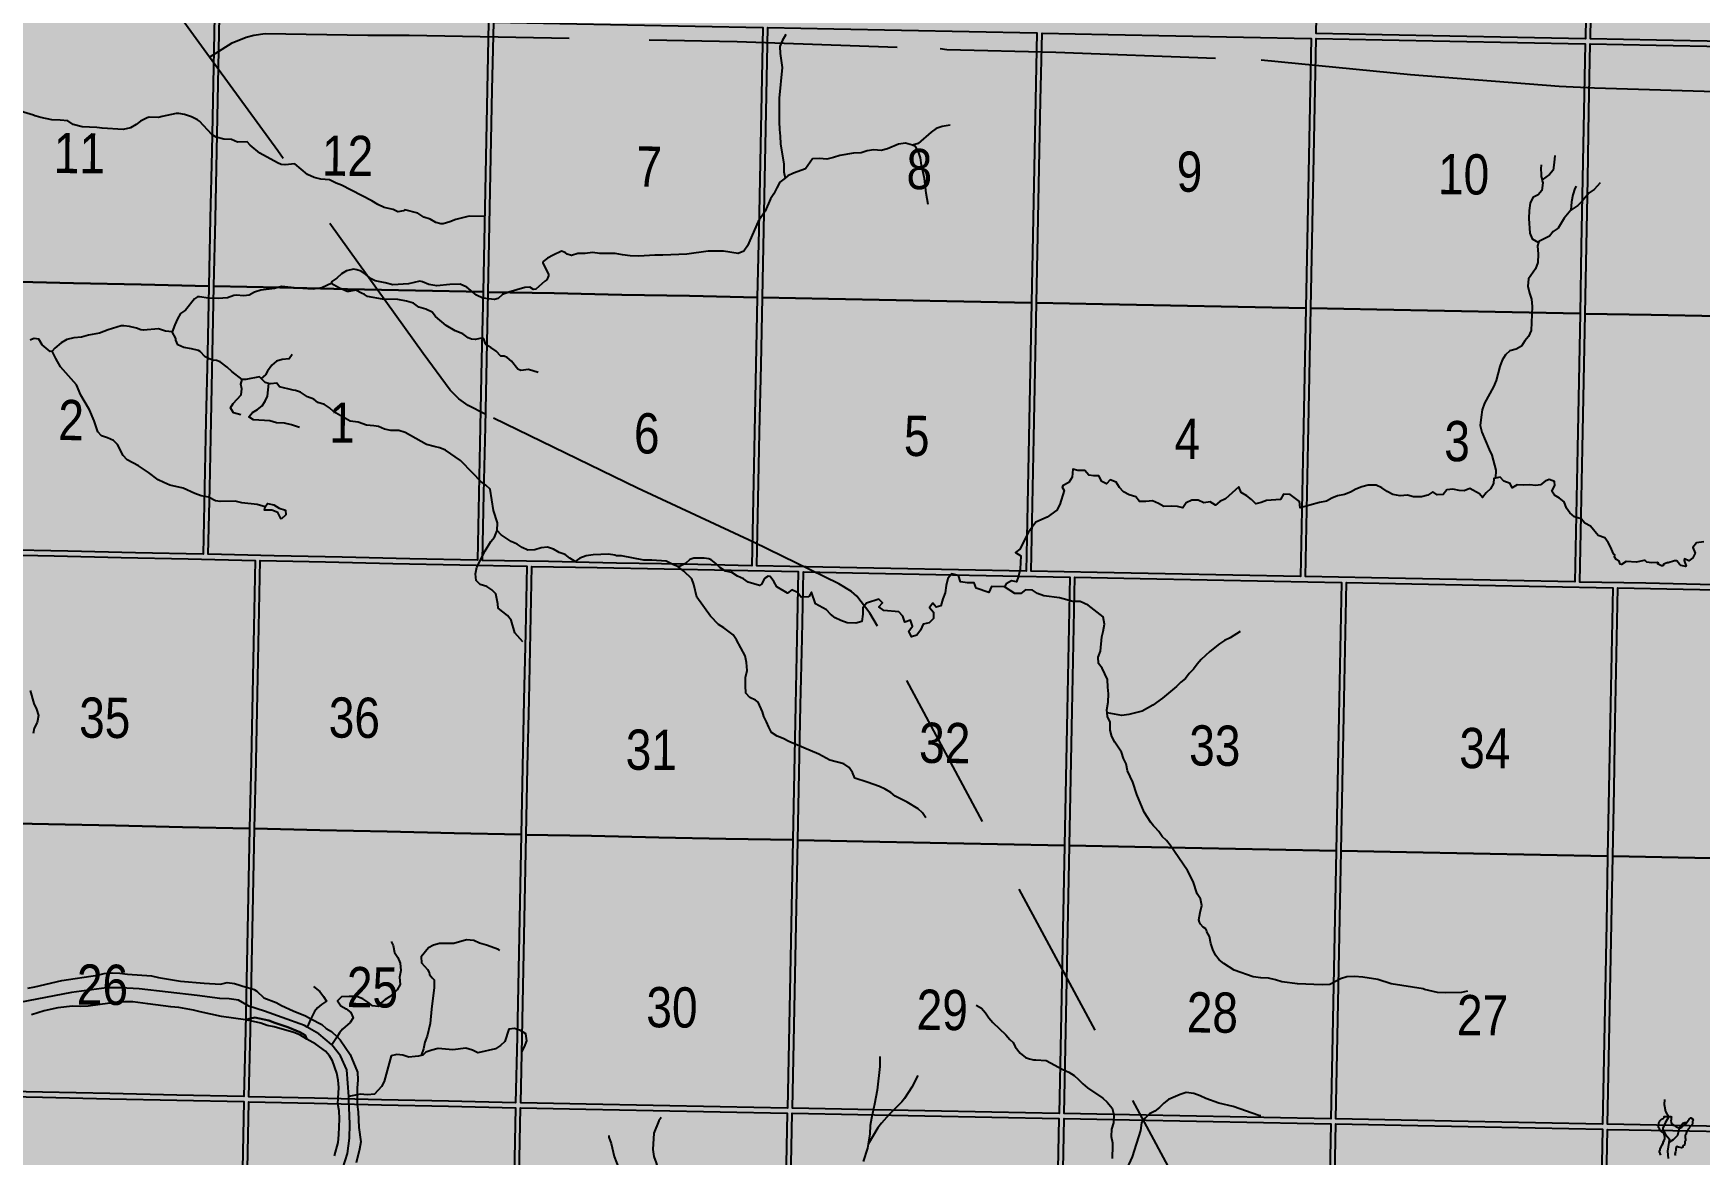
# Model space of a CAD drawing. Extents: x 406396 to 410344, y 6062839 to 6066265.
# Drawn here: x 409607.9 to 409938.7, y 6063477.4 to 6063699.8 of the extents above; entities that cross this region are included whole.
import ezdxf

# ---------------------------------------------------------------- set-up
doc = ezdxf.new("R2010")
doc.units = 0
doc.header["$LTSCALE"] = 5
doc.linetypes.add('DASHED2', pattern=[9.525, 6.35, -3.175])
for name, color, linetype in [('P-PROPOSED', 10, 'Continuous'), ('Quarters', 8, 'Continuous'), ('RoadSeg', 57, 'DASHED2'), ('T-WATER', 160, 'Continuous')]:
    doc.layers.add(name, color=color, linetype=linetype)
doc.layers.add('ROUTE-MAP-BACKGROUND-H', color=7, linetype='Continuous', true_color=0xf0ebff)
doc.styles.add('120', font='ARIALN.TTF', dxfattribs={"height": 13})
doc.styles.add('80', font='ARIALN.TTF', dxfattribs={"height": 10})

# ---------------------------------------------------------------- blocks, each defined once
blk = doc.blocks.new('*U427')
at = {"color": 1, "flags": 128}
blk.add_lwpolyline([(378.24, -801.65, 0, 7.5, 0), (0, 0, 0, 0, 0)], format="xyseb", dxfattribs=at)
at = {"color": 1, "style": '80'}
blk.add_attdef('ENTER_TEXT_001', (-26.85, -4.92), '', height=10, dxfattribs=at)

msp = doc.modelspace()

# ---------------------------------------------------------------- hatches: boundary and pattern name
at = {"layer": 'ROUTE-MAP-BACKGROUND-H'}
h = msp.add_hatch(color=256, dxfattribs=at)
h.dxf.hatch_style = 1
h.paths.add_polyline_path([(410258.66, 6063255.58), (410260.58, 6063368.34), (410268.76, 6064233.9), (408843.43, 6064264.01), (408831.79, 6063292.96), (408823.13, 6062965.95), (408855.63, 6062965.09), (408869, 6062964.74), (410253.21, 6062935.45)])

# ---------------------------------------------------------------- linework, layer by layer
at = {"layer": 'P-PROPOSED', "color": 90, "flags": 128}
msp.add_lwpolyline([(409841.25, 6063460.14, 2, 2, 0), (409796.29, 6063543.48, 2, 2, 0), (409775.49, 6063582.18, 2, 2, 0), (409773.95, 6063584.81, 2, 2, 0), (409771.36, 6063588.17, 2, 2, 0), (409770.33, 6063589.1, 2, 2, 0), (409767.76, 6063590.64, 2, 2, 0), (409750.86, 6063598.86, 2, 2, 0), (409727.83, 6063609.6, 2, 2, 0), (409697.61, 6063624.25, 2, 2, 0), (409694.22, 6063626.01, 2, 2, 0), (409692.35, 6063627.31, 2, 2, 0), (409690.65, 6063629.01, 2, 2, 0), (409685.26, 6063636.3, 2, 2, 0), (409656.44, 6063676.5, 2, 2, 0), (409642.86, 6063695.1, 2, 2, 0), (409626.56, 6063717.53, 2, 2, 0), (409618.87, 6063730.08, 2, 2, 0), (409618.24, 6063730.74, 2, 2, 0), (409617.14, 6063732.91, 2, 2, 0), (409609.59, 6063745.49, 2, 2, 0), (409573.64, 6063805.02, 2, 2, 0)], format="xyseb", dxfattribs=at)
at = {"layer": 'Quarters'}
for points in [[(409916.99, 6063751.95), (409916.74, 6063738.57), (409916.48, 6063725.19), (409916.22, 6063711.81), (409915.97, 6063698.76), (409902.53, 6063699.03), (409889.09, 6063699.29), (409875.66, 6063699.56), (409862.56, 6063699.81), (409862.81, 6063712.86), (409863.07, 6063726.24), (409863.34, 6063739.62), (409863.6, 6063753.01), (409876.7, 6063752.75), (409890.13, 6063752.48), (409903.56, 6063752.22)], [(409971.39, 6063750.88), (409971.14, 6063737.5), (409970.88, 6063724.11), (409970.63, 6063710.73), (409970.38, 6063697.69), (409956.95, 6063697.95), (409943.51, 6063698.22), (409930.07, 6063698.48), (409916.97, 6063698.74), (409917.22, 6063711.79), (409917.48, 6063725.17), (409917.74, 6063738.55), (409918, 6063751.93), (409931.1, 6063751.67), (409944.53, 6063751.41), (409957.96, 6063751.14)], [(409642.74, 6063649.7), (409629.3, 6063649.99), (409615.86, 6063650.29), (409602.42, 6063650.58), (409589.32, 6063650.87), (409589.61, 6063664.25), (409589.9, 6063677.63), (409590.18, 6063691.01), (409590.47, 6063704.39), (409603.57, 6063704.1), (409617, 6063703.81), (409630.44, 6063703.51), (409643.87, 6063703.22), (409643.59, 6063689.84), (409643.31, 6063676.46), (409643.02, 6063663.08)], [(409697.17, 6063648.53), (409683.73, 6063648.82), (409670.29, 6063649.1), (409656.85, 6063649.39), (409643.74, 6063649.67), (409644.03, 6063663.06), (409644.31, 6063676.44), (409644.59, 6063689.82), (409644.88, 6063703.2), (409657.98, 6063702.92), (409671.41, 6063702.63), (409684.84, 6063702.34), (409698.28, 6063702.05), (409698, 6063688.67), (409697.72, 6063675.29), (409697.45, 6063661.91)], [(409751.6, 6063647.45), (409738.16, 6063647.72), (409724.72, 6063647.98), (409711.28, 6063648.25), (409698.17, 6063648.51), (409698.45, 6063661.89), (409698.73, 6063675.27), (409699, 6063688.65), (409699.28, 6063702.03), (409712.39, 6063701.77), (409725.82, 6063701.51), (409739.26, 6063701.24), (409752.7, 6063700.98), (409752.42, 6063687.6), (409752.15, 6063674.22), (409751.88, 6063660.83)], [(409806.04, 6063646.38), (409792.6, 6063646.64), (409779.16, 6063646.91), (409765.72, 6063647.18), (409752.61, 6063647.43), (409752.88, 6063660.82), (409753.15, 6063674.2), (409753.43, 6063687.58), (409753.7, 6063700.96), (409766.8, 6063700.7), (409780.24, 6063700.44), (409793.68, 6063700.17), (409807.11, 6063699.9), (409806.85, 6063686.52), (409806.58, 6063673.14), (409806.31, 6063659.76)], [(409860.48, 6063645.31), (409847.04, 6063645.57), (409833.6, 6063645.84), (409820.15, 6063646.1), (409807.05, 6063646.36), (409807.31, 6063659.74), (409807.58, 6063673.12), (409807.85, 6063686.5), (409808.12, 6063699.89), (409821.22, 6063699.63), (409834.66, 6063699.36), (409848.09, 6063699.1), (409861.53, 6063698.83), (409861.27, 6063685.45), (409861.01, 6063672.07), (409860.74, 6063658.69)], [(409914.92, 6063644.23), (409901.47, 6063644.5), (409888.03, 6063644.76), (409874.59, 6063645.03), (409861.48, 6063645.29), (409861.75, 6063658.67), (409862.01, 6063672.05), (409862.27, 6063685.43), (409862.54, 6063698.81), (409875.64, 6063698.55), (409889.07, 6063698.29), (409902.51, 6063698.02), (409915.95, 6063697.76), (409915.69, 6063684.38), (409915.43, 6063670.99), (409915.17, 6063657.61)], [(409969.35, 6063643.16), (409955.91, 6063643.42), (409942.47, 6063643.69), (409929.03, 6063643.95), (409915.92, 6063644.21), (409916.18, 6063657.59), (409916.44, 6063670.97), (409916.69, 6063684.36), (409916.95, 6063697.74), (409930.05, 6063697.48), (409943.49, 6063697.21), (409956.93, 6063696.95), (409970.36, 6063696.68), (409970.11, 6063683.3), (409969.86, 6063669.92), (409969.61, 6063656.54)], [(409642.74, 6063649.7), (409642.46, 6063636.32), (409642.17, 6063622.94), (409641.9, 6063609.72), (409641.62, 6063596.5), (409628.17, 6063596.79), (409614.73, 6063597.09), (409601.28, 6063597.38), (409588.18, 6063597.67), (409588.46, 6063610.89), (409588.74, 6063624.1), (409589.03, 6063637.49), (409589.32, 6063650.87), (409602.42, 6063650.58), (409615.86, 6063650.29), (409629.3, 6063649.99)], [(409697.17, 6063648.53), (409696.89, 6063635.15), (409696.61, 6063621.77), (409696.34, 6063608.53), (409696.06, 6063595.29), (409682.62, 6063595.58), (409669.17, 6063595.88), (409655.73, 6063596.18), (409642.62, 6063596.47), (409642.9, 6063609.69), (409643.18, 6063622.91), (409643.46, 6063636.29), (409643.74, 6063649.67), (409656.85, 6063649.39), (409670.29, 6063649.1), (409683.73, 6063648.82)], [(409751.6, 6063647.45), (409751.33, 6063634.07), (409751.06, 6063620.69), (409750.79, 6063607.45), (409750.52, 6063594.21), (409737.07, 6063594.48), (409723.63, 6063594.74), (409710.18, 6063595.01), (409697.07, 6063595.27), (409697.34, 6063608.51), (409697.62, 6063621.75), (409697.89, 6063635.13), (409698.17, 6063648.51), (409711.28, 6063648.25), (409724.72, 6063647.98), (409738.16, 6063647.72)], [(409806.04, 6063646.38), (409805.77, 6063633), (409805.51, 6063619.62), (409805.24, 6063606.38), (409804.98, 6063593.14), (409791.53, 6063593.4), (409778.08, 6063593.67), (409764.64, 6063593.93), (409751.52, 6063594.19), (409751.79, 6063607.43), (409752.06, 6063620.67), (409752.34, 6063634.05), (409752.61, 6063647.43), (409765.72, 6063647.18), (409779.16, 6063646.91), (409792.6, 6063646.64)], [(409860.48, 6063645.31), (409860.22, 6063631.92), (409859.95, 6063618.54), (409859.69, 6063605.3), (409859.43, 6063592.06), (409845.99, 6063592.33), (409832.54, 6063592.59), (409819.09, 6063592.86), (409805.98, 6063593.12), (409806.25, 6063606.36), (409806.51, 6063619.6), (409806.78, 6063632.98), (409807.05, 6063646.36), (409820.15, 6063646.1), (409833.6, 6063645.84), (409847.04, 6063645.57)], [(409914.92, 6063644.23), (409914.66, 6063630.85), (409914.4, 6063617.47), (409914.14, 6063604.23), (409913.89, 6063590.99), (409900.44, 6063591.25), (409887, 6063591.52), (409873.55, 6063591.78), (409860.44, 6063592.04), (409860.7, 6063605.28), (409860.96, 6063618.52), (409861.22, 6063631.9), (409861.48, 6063645.29), (409874.59, 6063645.03), (409888.03, 6063644.76), (409901.47, 6063644.5)], [(409969.35, 6063643.16), (409969.1, 6063629.78), (409968.85, 6063616.4), (409968.59, 6063603.15), (409968.34, 6063589.91), (409954.9, 6063590.18), (409941.45, 6063590.44), (409928.01, 6063590.71), (409914.89, 6063590.97), (409915.15, 6063604.21), (409915.4, 6063617.45), (409915.66, 6063630.83), (409915.92, 6063644.21), (409929.03, 6063643.95), (409942.47, 6063643.69), (409955.91, 6063643.42)], [(409650.82, 6063542.06), (409637.51, 6063542.36), (409624.2, 6063542.65), (409610.89, 6063542.94), (409597.91, 6063543.22), (409598.2, 6063556.6), (409598.49, 6063569.98), (409598.77, 6063583.2), (409599.06, 6063596.42), (409612.03, 6063596.14), (409625.33, 6063595.85), (409638.64, 6063595.56), (409651.95, 6063595.26), (409651.67, 6063582.04), (409651.39, 6063568.82), (409651.11, 6063555.44)], [(409704.74, 6063540.85), (409691.43, 6063541.15), (409678.11, 6063541.45), (409664.8, 6063541.75), (409651.83, 6063542.04), (409652.11, 6063555.42), (409652.39, 6063568.8), (409652.67, 6063582.02), (409652.95, 6063595.24), (409665.92, 6063594.96), (409679.23, 6063594.67), (409692.54, 6063594.38), (409705.84, 6063594.1), (409705.57, 6063580.86), (409705.29, 6063567.62), (409705.02, 6063554.23)], [(409758.66, 6063539.79), (409745.34, 6063540.05), (409732.03, 6063540.31), (409718.72, 6063540.58), (409705.74, 6063540.83), (409706.02, 6063554.21), (409706.3, 6063567.6), (409706.57, 6063580.84), (409706.85, 6063594.08), (409719.82, 6063593.82), (409733.13, 6063593.56), (409746.43, 6063593.29), (409759.74, 6063593.03), (409759.47, 6063579.79), (409759.2, 6063566.55), (409758.93, 6063553.17)], [(409812.57, 6063538.72), (409799.26, 6063538.98), (409785.95, 6063539.25), (409772.64, 6063539.51), (409759.66, 6063539.77), (409759.93, 6063553.15), (409760.21, 6063566.53), (409760.48, 6063579.77), (409760.75, 6063593.01), (409773.72, 6063592.75), (409787.03, 6063592.49), (409800.33, 6063592.23), (409813.64, 6063591.96), (409813.37, 6063578.72), (409813.11, 6063565.48), (409812.84, 6063552.1)], [(409866.49, 6063537.66), (409853.18, 6063537.92), (409839.86, 6063538.18), (409826.55, 6063538.45), (409813.58, 6063538.7), (409813.84, 6063552.08), (409814.11, 6063565.46), (409814.38, 6063578.7), (409814.64, 6063591.94), (409827.62, 6063591.69), (409840.92, 6063591.42), (409854.23, 6063591.16), (409867.54, 6063590.9), (409867.27, 6063577.66), (409867.01, 6063564.42), (409866.75, 6063551.04)], [(409920.4, 6063536.59), (409907.09, 6063536.85), (409893.78, 6063537.12), (409880.47, 6063537.38), (409867.49, 6063537.64), (409867.75, 6063551.02), (409868.02, 6063564.4), (409868.28, 6063577.64), (409868.54, 6063590.88), (409881.51, 6063590.62), (409894.82, 6063590.36), (409908.12, 6063590.1), (409921.43, 6063589.83), (409921.18, 6063576.59), (409920.92, 6063563.35), (409920.66, 6063549.97)], [(409974.32, 6063535.53), (409961.01, 6063535.79), (409947.69, 6063536.05), (409934.38, 6063536.31), (409921.41, 6063536.57), (409921.66, 6063549.95), (409921.92, 6063563.33), (409922.18, 6063576.57), (409922.44, 6063589.81), (409935.41, 6063589.56), (409948.71, 6063589.29), (409962.02, 6063589.03), (409975.33, 6063588.77), (409975.07, 6063575.53), (409974.82, 6063562.29), (409974.57, 6063548.91)], [(409650.82, 6063542.06), (409650.54, 6063528.68), (409650.26, 6063515.3), (409649.98, 6063501.92), (409649.7, 6063488.87), (409636.38, 6063489.17), (409623.07, 6063489.46), (409609.75, 6063489.75), (409596.77, 6063490.03), (409597.05, 6063503.08), (409597.34, 6063516.46), (409597.62, 6063529.84), (409597.91, 6063543.22), (409610.89, 6063542.94), (409624.2, 6063542.65), (409637.51, 6063542.36)], [(409704.74, 6063540.85), (409704.46, 6063527.47), (409704.18, 6063514.09), (409703.91, 6063500.71), (409703.63, 6063487.66), (409690.32, 6063487.96), (409677, 6063488.26), (409663.69, 6063488.56), (409650.7, 6063488.85), (409650.98, 6063501.9), (409651.26, 6063515.28), (409651.54, 6063528.66), (409651.83, 6063542.04), (409664.8, 6063541.75), (409678.11, 6063541.45), (409691.43, 6063541.15)], [(409758.66, 6063539.79), (409758.38, 6063526.41), (409758.11, 6063513.03), (409757.84, 6063499.64), (409757.57, 6063486.6), (409744.25, 6063486.86), (409730.94, 6063487.12), (409717.62, 6063487.39), (409704.64, 6063487.64), (409704.91, 6063500.69), (409705.19, 6063514.07), (409705.46, 6063527.45), (409705.74, 6063540.83), (409718.72, 6063540.58), (409732.03, 6063540.31), (409745.34, 6063540.05)], [(409812.57, 6063538.72), (409812.3, 6063525.34), (409812.04, 6063511.96), (409811.77, 6063498.58), (409811.51, 6063485.53), (409798.19, 6063485.79), (409784.87, 6063486.06), (409771.56, 6063486.32), (409758.58, 6063486.58), (409758.84, 6063499.62), (409759.11, 6063513.01), (409759.39, 6063526.39), (409759.66, 6063539.77), (409772.64, 6063539.51), (409785.95, 6063539.25), (409799.26, 6063538.98)], [(409866.49, 6063537.66), (409866.22, 6063524.27), (409865.96, 6063510.89), (409865.7, 6063497.51), (409865.44, 6063484.47), (409852.13, 6063484.73), (409838.81, 6063484.99), (409825.49, 6063485.25), (409812.51, 6063485.51), (409812.77, 6063498.56), (409813.04, 6063511.94), (409813.31, 6063525.32), (409813.58, 6063538.7), (409826.55, 6063538.45), (409839.86, 6063538.18), (409853.18, 6063537.92)], [(409920.4, 6063536.59), (409920.14, 6063523.21), (409919.89, 6063509.83), (409919.63, 6063496.45), (409919.38, 6063483.4), (409906.06, 6063483.66), (409892.74, 6063483.93), (409879.43, 6063484.19), (409866.45, 6063484.45), (409866.7, 6063497.49), (409866.96, 6063510.87), (409867.23, 6063524.25), (409867.49, 6063537.64), (409880.47, 6063537.38), (409893.78, 6063537.12), (409907.09, 6063536.85)], [(409974.32, 6063535.53), (409974.06, 6063522.14), (409973.81, 6063508.76), (409973.56, 6063495.38), (409973.31, 6063482.33), (409959.99, 6063482.6), (409946.68, 6063482.86), (409933.36, 6063483.12), (409920.38, 6063483.38), (409920.63, 6063496.43), (409920.89, 6063509.81), (409921.15, 6063523.19), (409921.41, 6063536.57), (409934.38, 6063536.31), (409947.69, 6063536.05), (409961.01, 6063535.79)], [(409648.55, 6063434.35), (409635.23, 6063434.64), (409621.91, 6063434.93), (409608.59, 6063435.22), (409595.6, 6063435.51), (409595.89, 6063448.89), (409596.18, 6063462.27), (409596.46, 6063475.65), (409596.75, 6063489.03), (409609.73, 6063488.75), (409623.05, 6063488.45), (409636.36, 6063488.16), (409649.68, 6063487.87), (409649.4, 6063474.49), (409649.12, 6063461.11), (409648.83, 6063447.73)], [(409702.5, 6063433.14), (409689.18, 6063433.43), (409675.86, 6063433.73), (409662.54, 6063434.03), (409649.56, 6063434.32), (409649.84, 6063447.71), (409650.12, 6063461.09), (409650.4, 6063474.47), (409650.68, 6063487.85), (409663.67, 6063487.56), (409676.98, 6063487.26), (409690.3, 6063486.96), (409703.61, 6063486.66), (409703.34, 6063473.28), (409703.06, 6063459.9), (409702.78, 6063446.52)], [(409756.46, 6063432.07), (409743.14, 6063432.33), (409729.82, 6063432.6), (409716.5, 6063432.86), (409703.51, 6063433.12), (409703.79, 6063446.5), (409704.06, 6063459.88), (409704.34, 6063473.26), (409704.62, 6063486.64), (409717.6, 6063486.38), (409730.92, 6063486.12), (409744.23, 6063485.86), (409757.55, 6063485.59), (409757.28, 6063472.21), (409757.01, 6063458.83), (409756.73, 6063445.45)], [(409810.42, 6063431), (409797.09, 6063431.27), (409783.77, 6063431.53), (409770.45, 6063431.79), (409757.46, 6063432.05), (409757.74, 6063445.43), (409758.01, 6063458.81), (409758.28, 6063472.19), (409758.55, 6063485.57), (409771.54, 6063485.32), (409784.85, 6063485.05), (409798.17, 6063484.79), (409811.49, 6063484.53), (409811.22, 6063471.15), (409810.95, 6063457.77), (409810.68, 6063444.38)], [(409864.37, 6063429.94), (409851.05, 6063430.2), (409837.73, 6063430.46), (409824.41, 6063430.73), (409811.42, 6063430.98), (409811.69, 6063444.36), (409811.95, 6063457.75), (409812.22, 6063471.13), (409812.49, 6063484.51), (409825.47, 6063484.25), (409838.79, 6063483.99), (409852.11, 6063483.72), (409865.42, 6063483.46), (409865.16, 6063470.08), (409864.9, 6063456.7), (409864.63, 6063443.32)], [(409918.32, 6063428.87), (409905, 6063429.13), (409891.68, 6063429.4), (409878.36, 6063429.66), (409865.37, 6063429.92), (409865.64, 6063443.3), (409865.9, 6063456.68), (409866.16, 6063470.06), (409866.43, 6063483.44), (409879.41, 6063483.19), (409892.72, 6063482.92), (409906.04, 6063482.66), (409919.36, 6063482.4), (409919.1, 6063469.01), (409918.84, 6063455.63), (409918.58, 6063442.25)], [(409972.28, 6063427.8), (409958.96, 6063428.07), (409945.63, 6063428.33), (409932.31, 6063428.59), (409919.33, 6063428.85), (409919.59, 6063442.23), (409919.84, 6063455.61), (409920.1, 6063468.99), (409920.36, 6063482.38), (409933.34, 6063482.12), (409946.66, 6063481.86), (409959.97, 6063481.59), (409973.29, 6063481.33), (409973.04, 6063467.95), (409972.78, 6063454.57), (409972.53, 6063441.19)]]:
    msp.add_lwpolyline(points, close=True, dxfattribs=at)
at = {"layer": 'RoadSeg'}
for points in [[(409841.25, 6063460.14), (409796.29, 6063543.48), (409775.49, 6063582.18), (409773.95, 6063584.81), (409771.36, 6063588.17), (409770.33, 6063589.1), (409767.76, 6063590.64), (409750.86, 6063598.86), (409727.83, 6063609.6), (409697.61, 6063624.25), (409694.22, 6063626.01), (409692.35, 6063627.31), (409690.65, 6063629.01), (409685.26, 6063636.3), (409656.44, 6063676.5), (409642.86, 6063695.1), (409626.56, 6063717.53), (409618.87, 6063730.08), (409618.24, 6063730.74), (409617.14, 6063732.91), (409609.59, 6063745.49), (409573.64, 6063805.02)], [(409642.86, 6063695.1), (409647.39, 6063697.93), (409650.12, 6063699.06), (409651.65, 6063699.49), (409653.91, 6063699.83), (409674.31, 6063699.46), (409682.53, 6063699.46), (409747.63, 6063698.2), (409787.93, 6063696.8), (409789.2, 6063696.63), (409810.83, 6063696.1), (409851.63, 6063694.6), (409881.25, 6063691.64), (409910.77, 6063689.38), (409917.76, 6063689.04), (409979.79, 6063687.15)]]:
    msp.add_lwpolyline(points, dxfattribs=at)
at = {"layer": 'T-WATER'}
for p, q in [((409662.98, 6063504.33), (409662.24, 6063502.68)), ((409668.18, 6063500.75), (409667.17, 6063499.12)), ((409672.19, 6063489.2), (409670.51, 6063488.91))]:
    msp.add_line(p, q, dxfattribs=at)
for points in [[(409757.29, 6063699.6), (409756.54, 6063698.32), (409756.1, 6063697.21), (409756.15, 6063695.83), (409756.55, 6063693.08), (409755.95, 6063686.99), (409755.95, 6063682.25), (409756.01, 6063680.72), (409756.17, 6063679.4), (409756.18, 6063677.92), (409756.87, 6063673.89), (409756.89, 6063672.36), (409757.12, 6063671.08)], [(409608.21, 6063683.49), (409607.95, 6063683.57), (409605.92, 6063684.16), (409605.34, 6063684.43), (409603.56, 6063685.24), (409600.11, 6063686.93), (409598.88, 6063687.39), (409596.6, 6063688.51), (409595.31, 6063688.95), (409594.42, 6063689.34), (409594.02, 6063689.36), (409591.5, 6063688.89), (409590.43, 6063688.12), (409588.45, 6063688.06), (409586.43, 6063687.51), (409585.34, 6063687.59), (409584.89, 6063687.21)], [(409684.2, 6063664.16), (409681.66, 6063664.79), (409681.36, 6063664.63), (409680.26, 6063664.39), (409679.3, 6063664.85), (409677.54, 6063665.25), (409676.26, 6063665.9), (409675.12, 6063666.58), (409669.06, 6063669.72), (409668, 6063670.13), (409666.67, 6063670.77), (409664.99, 6063670.9), (409663.63, 6063671.2), (409662.33, 6063671.8), (409659.8, 6063673.95), (409657.88, 6063673.72), (409657.06, 6063673.84), (409656.36, 6063674.13), (409652.88, 6063676.06), (409650.97, 6063677.63), (409650.37, 6063678.32), (409648.45, 6063678.26), (409647.22, 6063678.77), (409645.68, 6063678.84), (409644.22, 6063679.26), (409643.3, 6063679.79), (409640.85, 6063682.38), (409640.46, 6063682.68), (409639.3, 6063683.24), (409637.89, 6063683.7), (409636.8, 6063683.92), (409636.24, 6063683.92), (409633.47, 6063683.34), (409632.73, 6063683.12), (409630.89, 6063683.18), (409630.47, 6063683.07), (409629.2, 6063682.42), (409628.32, 6063681.73), (409627.2, 6063681.09), (409625.76, 6063680.75), (409621.57, 6063681), (409620.53, 6063681.18), (409617.62, 6063681.3), (409615.83, 6063681.76), (409614.74, 6063682.48), (409613.23, 6063682.63), (409611.55, 6063682.69), (409609.36, 6063683.16), (409608.48, 6063683.42), (409608.21, 6063683.49)], [(409789.89, 6063681.59), (409788.3, 6063681.38), (409787.14, 6063680.92), (409786.13, 6063680.25), (409783.55, 6063677.96), (409782.38, 6063677.64)], [(409782.38, 6063677.64), (409781.02, 6063678.02), (409779.62, 6063677.87), (409777.46, 6063676.91), (409776.21, 6063676.57), (409774.75, 6063676.75), (409773.43, 6063676.53), (409772.2, 6063676.12), (409770.69, 6063676.03), (409768.01, 6063675.57), (409766.75, 6063675.17), (409765.43, 6063674.89), (409763.97, 6063675), (409762.57, 6063674.94), (409761.15, 6063672.98), (409758.78, 6063672.1), (409757.64, 6063671.58), (409757.12, 6063671.08)], [(409785.54, 6063665.85), (409785.12, 6063668.15), (409784.77, 6063671.01), (409784.17, 6063673.68), (409783.99, 6063675.13), (409783.57, 6063676.31), (409783.01, 6063677.36), (409782.38, 6063677.64)], [(409907.17, 6063673.71), (409907.12, 6063672.95), (409907.19, 6063671.86), (409907.22, 6063671.44), (409907.26, 6063671.24), (409907.37, 6063670.76)], [(409909.89, 6063675.6), (409909.81, 6063674.21), (409909.6, 6063672.71), (409908.86, 6063671.81), (409907.37, 6063670.76)], [(409757.12, 6063671.08), (409756.06, 6063670.3), (409755.45, 6063669.21), (409754.91, 6063668.02), (409754.21, 6063666.97), (409753.14, 6063664.54), (409751.77, 6063662.5), (409749.65, 6063657.68), (409748.95, 6063656.61), (409747.78, 6063656.15), (409744.92, 6063656.6), (409741.88, 6063656.64), (409737.61, 6063655.99), (409732.87, 6063655.81), (409731.27, 6063655.83), (409728.12, 6063655.62), (409726.38, 6063655.7), (409724.83, 6063655.88), (409723.4, 6063656.17), (409720.32, 6063656.14), (409718.86, 6063656.38), (409717.45, 6063656.16), (409716.01, 6063656.18), (409714.72, 6063655.78), (409713.83, 6063656.01), (409713.46, 6063656.34), (409712.76, 6063656.63), (409711.07, 6063655.85), (409709.93, 6063655.22), (409709.11, 6063654.53), (409709.06, 6063654.33), (409709.53, 6063653.16), (409710.16, 6063652.06), (409710.15, 6063651.73), (409709.82, 6063650.92)], [(409907.37, 6063670.76), (409907.43, 6063670.57), (409907.53, 6063670.15), (409907.35, 6063668.62), (409906.61, 6063667.77), (409905.54, 6063667.25), (409905.02, 6063666.14), (409904.82, 6063664.7), (409904.76, 6063663.12), (409904.92, 6063660.17), (409905.4, 6063659.03), (409906.68, 6063658.3)], [(409918.89, 6063670.18), (409917.72, 6063668.82), (409916.74, 6063668.19), (409915.26, 6063666.47), (409914.47, 6063665.67), (409913.06, 6063664.73)], [(409914.14, 6063669.5), (409913.87, 6063669.04), (409913.48, 6063667.77), (409913.25, 6063666.38), (409913.06, 6063664.73)], [(409697.39, 6063663.52), (409694.44, 6063663.53), (409691.77, 6063662.89), (409690.56, 6063662.41), (409689.27, 6063662.06), (409688.77, 6063662.02), (409687.81, 6063662.3), (409686.66, 6063662.93), (409685.4, 6063663.39), (409684.2, 6063664.16)], [(409913.06, 6063664.73), (409911.76, 6063663.18), (409910.55, 6063661.18), (409909.61, 6063660.52), (409908.87, 6063659.6), (409906.75, 6063658.52), (409906.68, 6063658.3)], [(409906.68, 6063658.3), (409906.46, 6063657.66), (409906.61, 6063656.03), (409906.51, 6063654.36), (409906.06, 6063653.09), (409904.72, 6063651.1), (409904.57, 6063649.64), (409904.88, 6063648.31), (409905.3, 6063647.09), (409905.42, 6063645.63), (409905.2, 6063640.89), (409904.69, 6063639.69), (409903.94, 6063638.79), (409903.28, 6063637.75), (409902.21, 6063637.2), (409900.97, 6063636.83), (409900.11, 6063636.02), (409899.45, 6063634.98), (409898.98, 6063633.72), (409898.27, 6063630.95), (409897.75, 6063629.72), (409895.93, 6063626.47), (409895.52, 6063625.15), (409895.26, 6063623.66), (409895.11, 6063622.04), (409895.4, 6063620.7), (409896.9, 6063617.28), (409897.44, 6063616.17), (409898.22, 6063613.13), (409898.13, 6063611.59)], [(409709.82, 6063650.92), (409709.45, 6063650.69), (409707.67, 6063649.08), (409707.19, 6063649.04), (409706.44, 6063649.5), (409705.43, 6063649.38), (409702.28, 6063648.49), (409701.05, 6063647.99), (409700.14, 6063647.23), (409699.46, 6063647), (409697.15, 6063647.32), (409695.88, 6063647.9), (409693.93, 6063649.49), (409692.6, 6063650.05), (409690.6, 6063650.02), (409688.01, 6063649.71), (409686.39, 6063650.03), (409685.17, 6063650.52), (409684.59, 6063650.63), (409682.39, 6063650.1), (409679.28, 6063649.94), (409677.76, 6063650.34), (409675.76, 6063650.75), (409674.93, 6063651.15), (409673.83, 6063652.07), (409672.94, 6063652.67), (409672.08, 6063652.94), (409671.48, 6063653.02), (409670.05, 6063652.73), (409669.06, 6063652.09), (409668.11, 6063651.26), (409667.13, 6063650.58), (409667.01, 6063650.22)], [(409667.01, 6063650.22), (409666.3, 6063649.84), (409665.14, 6063649.33), (409663.46, 6063649.09), (409660.32, 6063649.25), (409657.15, 6063649.57), (409655.79, 6063649.2), (409653.03, 6063648.86), (409651.8, 6063648.46), (409650.77, 6063647.86), (409649.66, 6063647.77), (409648.17, 6063647.87), (409647.69, 6063647.81), (409646.46, 6063647.34), (409644.56, 6063647.19), (409642.69, 6063647.32), (409640.88, 6063647.53), (409640.5, 6063647.52), (409639.89, 6063647.16), (409638.08, 6063644.93), (409637.14, 6063644.22), (409636.52, 6063643.2), (409635.96, 6063641.98), (409635.48, 6063640.62)], [(409673.65, 6063648.04), (409673.07, 6063648.27), (409671.9, 6063648.89), (409670.55, 6063648.61), (409670.21, 6063648.64), (409668.65, 6063649.24), (409667.01, 6063650.22)], [(409708.12, 6063632.53), (409706.17, 6063633.12), (409704.65, 6063632.92), (409704.06, 6063633.21), (409702.81, 6063634.78), (409701.96, 6063635.49), (409701.34, 6063635.79), (409700.7, 6063635.81), (409699.78, 6063636.76), (409698.74, 6063637.52), (409697.81, 6063638.05), (409697.66, 6063638.26), (409697.33, 6063639.2), (409697.11, 6063639.41), (409695.67, 6063639.07), (409694.88, 6063639.17), (409694.21, 6063639.43), (409693.16, 6063640.24), (409691.62, 6063640.78), (409689.83, 6063641.84), (409687.76, 6063643.68), (409687.08, 6063644.48), (409685.79, 6063645.09), (409684.4, 6063645.49), (409683.39, 6063646.29), (409681.96, 6063646.68), (409680.25, 6063647.01), (409677.21, 6063647.07), (409674.24, 6063647.62), (409673.65, 6063648.04)], [(409611.66, 6063636.79), (409611.26, 6063636.71), (409609.66, 6063638), (409608.98, 6063639.16), (409608.08, 6063639.27), (409607.53, 6063639.06), (409607.26, 6063638.97)], [(409635.48, 6063640.62), (409634.14, 6063640.73), (409632.73, 6063641.19), (409629.77, 6063640.91), (409629.25, 6063640.99), (409628.36, 6063641.34), (409626.97, 6063641.68), (409625.83, 6063641.8), (409625.33, 6063641.77), (409622.76, 6063640.99), (409621.02, 6063640.36), (409618.88, 6063639.98), (409617.45, 6063639.58), (409615.95, 6063639.44), (409614.57, 6063639.06), (409613.4, 6063638.43), (409612.17, 6063637.39), (409611.66, 6063636.79)], [(409649.32, 6063631.15), (409647.29, 6063632.71), (409646.37, 6063633.61), (409645, 6063634.63), (409644.24, 6063634.94), (409643.52, 6063634.96), (409642.78, 6063635.23), (409642, 6063635.68), (409641.01, 6063636.72), (409640.7, 6063636.91), (409639.27, 6063637.23), (409637.77, 6063637.47), (409636.57, 6063638.02), (409636.18, 6063638.98), (409636.17, 6063639.29), (409635.48, 6063640.62)], [(409618.85, 6063625.46), (409617.32, 6063628.06), (409616.45, 6063630.09), (409613.31, 6063633.64), (409612.34, 6063635.32), (409611.66, 6063636.79)], [(409659.26, 6063636.13), (409658.68, 6063635.27), (409657.28, 6063635.12), (409656.16, 6063634.76), (409655.22, 6063634.02), (409654.37, 6063632.82), (409653.96, 6063632.11), (409653.15, 6063631.36)], [(409649.07, 6063624.13), (409647.64, 6063624.57), (409647.02, 6063625.5), (409647.57, 6063626.38), (409649.12, 6063628.11), (409649.3, 6063629.27), (409649.09, 6063630.21), (409649.32, 6063631.15)], [(409653.15, 6063631.36), (409652.82, 6063631.68), (409650.07, 6063631.15), (409649.32, 6063631.15)], [(409660.71, 6063621.61), (409659.14, 6063622.15), (409657.78, 6063622.48), (409656.15, 6063622.56), (409654.84, 6063622.95), (409651.63, 6063623.16), (409650.67, 6063623.74), (409651.41, 6063624.58), (409652.42, 6063625.19), (409653.31, 6063625.9), (409653.91, 6063626.82), (409654.41, 6063627.85), (409654.66, 6063630.34)], [(409654.66, 6063630.34), (409654.1, 6063630.46), (409653.9, 6063630.56), (409653.15, 6063631.36)], [(409699.97, 6063601.19), (409700.05, 6063602.71), (409699.25, 6063605.19), (409698.58, 6063609.4), (409697.73, 6063610.21), (409696.75, 6063610.9), (409695.16, 6063612.59), (409692.67, 6063615.1), (409689.72, 6063617.12), (409688.56, 6063617.62), (409687.43, 6063617.89), (409685.91, 6063618.25), (409681.72, 6063620.66), (409680.44, 6063621.03), (409678.89, 6063621.02), (409677.61, 6063621.33), (409676.43, 6063621.8), (409675.48, 6063621.99), (409674, 6063622.11), (409672.39, 6063622.67), (409670.77, 6063622.9), (409667.56, 6063624.74), (409666.68, 6063625.54), (409665.72, 6063626.17), (409664.39, 6063626.6), (409663.55, 6063627.27), (409662.35, 6063627.7), (409660.93, 6063628.65), (409659.97, 6063628.97), (409659.47, 6063629.01), (409656.79, 6063629.68), (409656.25, 6063630.42), (409655, 6063630.28), (409654.66, 6063630.34)], [(409644.07, 6063607.1), (409642.65, 6063607.79), (409641.22, 6063608.09), (409639.95, 6063608.55), (409637.61, 6063609.6), (409634.97, 6063610.19), (409633.78, 6063610.7), (409632.68, 6063611.27), (409630.79, 6063612.72), (409628.75, 6063614.05), (409626.51, 6063615.23), (409625.71, 6063616.08), (409624.61, 6063618.24), (409623.78, 6063619.08), (409622.64, 6063619.57), (409621.44, 6063619.95), (409620.67, 6063620.74), (409619.94, 6063622.96), (409619.04, 6063625.13), (409618.85, 6063625.46)], [(409898.13, 6063611.59), (409897.79, 6063611.52), (409897.74, 6063610.51), (409897.16, 6063609.47), (409896.26, 6063608.69), (409895.53, 6063607.74), (409894.99, 6063608.48), (409893.02, 6063609.54), (409891.91, 6063609.05), (409890.9, 6063609.1), (409889.64, 6063609.4), (409888.49, 6063609.26), (409887.75, 6063608.31), (409886.58, 6063608.3), (409885.68, 6063608.85), (409884.68, 6063608.2), (409883.46, 6063607.86), (409883.12, 6063607.9), (409881.85, 6063607.85), (409880.65, 6063608.19), (409879.18, 6063608.06), (409877.74, 6063608.36), (409876.61, 6063608.94), (409875.6, 6063609.64), (409874.44, 6063610.19), (409872.88, 6063610.19), (409871.59, 6063609.86), (409870.42, 6063609.39), (409869.34, 6063608.82), (409868.17, 6063608.33), (409866.79, 6063608.1), (409865.64, 6063607.59), (409864.57, 6063607), (409863.17, 6063606.78), (409859.39, 6063605.72), (409859.26, 6063606.93), (409857.36, 6063608.34), (409856.05, 6063608.39), (409855.43, 6063607.32), (409852.67, 6063607.15), (409851.64, 6063606.74), (409850.53, 6063606.5), (409849.73, 6063607.37), (409848.75, 6063608.09), (409847.66, 6063608.71), (409847.2, 6063609.83), (409844.54, 6063607.45), (409843.43, 6063606.94), (409842.54, 6063606.2), (409841.51, 6063606.86), (409840.22, 6063606.65), (409839.1, 6063607.21), (409837.84, 6063607.21), (409836.75, 6063606.66), (409836.06, 6063605.68), (409835.02, 6063605.95), (409833.76, 6063606.02), (409832.32, 6063605.94), (409831.22, 6063606.55), (409830.02, 6063607.08), (409828.73, 6063606.95), (409827.49, 6063606.94), (409826.72, 6063607.85), (409825.45, 6063608.29), (409824.29, 6063608.86), (409823.48, 6063609.73), (409822.86, 6063610.77), (409821.66, 6063611.27), (409820.95, 6063610.44), (409819.99, 6063610.93), (409819.42, 6063612.04), (409818.39, 6063612.06), (409817.41, 6063612.2), (409816.62, 6063613.1), (409815.23, 6063613.1), (409814.27, 6063613.37), (409814.1, 6063611.76), (409813.44, 6063610.7), (409812.34, 6063610.15), (409812.09, 6063609.8), (409812.49, 6063609.1), (409811.67, 6063606.35), (409811.09, 6063605.23), (409809.13, 6063603.87), (409806.88, 6063602.84), (409805.44, 6063600.86), (409803.7, 6063597.47), (409802.87, 6063596.81), (409803.93, 6063596.17), (409803.8, 6063593.51), (409803.48, 6063592.12), (409803.04, 6063590.98), (409802.08, 6063591.23), (409801.02, 6063590.64), (409800.7, 6063590.04)], [(409939.49, 6063598.95), (409938.06, 6063598.76), (409937.29, 6063597.85), (409937.79, 6063596.69), (409937.28, 6063595.74), (409936.53, 6063595.2), (409935.62, 6063595.58), (409935.59, 6063595.26), (409935.96, 6063594.14), (409935.88, 6063594.04), (409934.96, 6063594.27), (409934.66, 6063594.51), (409934.16, 6063595.18), (409933.67, 6063595.19), (409932.43, 6063594.78), (409932.34, 6063594.82), (409931.53, 6063594.5), (409931.32, 6063594.18), (409931.08, 6063594.15), (409930.3, 6063594.55), (409930.47, 6063594.7), (409930.23, 6063594.86), (409929.12, 6063594.78), (409928.15, 6063594.88), (409927.86, 6063595.22), (409927.59, 6063595.24), (409926.11, 6063594.91), (409924.09, 6063595.01), (409923.14, 6063594.46), (409922.91, 6063594.54), (409922.67, 6063595.11), (409922.06, 6063595.43), (409921.77, 6063595.95), (409921.83, 6063596.35), (409921.54, 6063596.59), (409921.16, 6063597.51), (409921.02, 6063597.84), (409920.5, 6063598.78), (409919.81, 6063599.76), (409918.51, 6063600.22), (409916.97, 6063602.05), (409915.87, 6063602.64), (409915.11, 6063603.49), (409913.8, 6063603.92), (409912.91, 6063604.69), (409912.2, 6063605.65), (409911.76, 6063606.85), (409910.86, 6063607.63), (409909.87, 6063608.17), (409909.34, 6063608.97), (409909.89, 6063610.13), (409909.85, 6063610.92), (409908.82, 6063611.33), (409907.99, 6063611.01), (409907.06, 6063610.28), (409906.14, 6063610.12), (409904.86, 6063610.27), (409903.75, 6063610.16), (409902.46, 6063610.22), (409901.42, 6063609.65), (409901.07, 6063610.5), (409899.81, 6063610.95), (409899.08, 6063611.8), (409898.13, 6063611.59)], [(409653.9, 6063605.89), (409652.36, 6063606.34), (409649.29, 6063606.67), (409647.98, 6063607.01), (409644.96, 6063606.93), (409644.07, 6063607.1)], [(409700.08, 6063586.62), (409699.73, 6063588.6), (409698.93, 6063589.44), (409697.93, 6063590.11), (409696.6, 6063590.48), (409695.78, 6063591.27), (409695.64, 6063592.62), (409695.95, 6063593.91), (409697.61, 6063597.13), (409698.7, 6063599.04), (409699.43, 6063599.86), (409699.97, 6063601.19)], [(409735.83, 6063594.07), (409734.98, 6063594.4), (409733.54, 6063595.13), (409730.7, 6063595.33), (409729.11, 6063595.32), (409724.62, 6063596.16), (409723.64, 6063596.15), (409723.3, 6063596.27), (409722.08, 6063596.49), (409719.01, 6063596.35), (409717.62, 6063596.14), (409716.39, 6063595.73), (409715.42, 6063595.07), (409714.38, 6063595.7), (409713.47, 6063596.41), (409712.26, 6063596.86), (409711.18, 6063597.46), (409709.94, 6063597.86), (409708.69, 6063597.74), (409707.47, 6063597.34), (409706.07, 6063597.29), (409704.9, 6063597.81), (409703.92, 6063598.46), (409702.76, 6063598.98), (409700.75, 6063600.32), (409699.97, 6063601.19)], [(409761.83, 6063588), (409760.31, 6063587.96), (409759.58, 6063588.91), (409758.49, 6063589.45), (409757.57, 6063588.75), (409755.49, 6063590.04), (409754.86, 6063591.1), (409754.16, 6063592.05), (409753.76, 6063592.15), (409753.04, 6063591.66), (409752.46, 6063590.52), (409752.05, 6063590.28), (409749.79, 6063590.96), (409748.87, 6063591.58), (409747.68, 6063592.1), (409746.56, 6063592.86), (409745.32, 6063593.14), (409744.15, 6063593.82), (409743.4, 6063594.65), (409742.43, 6063595.35), (409741.96, 6063595.57), (409741.08, 6063595.73), (409739.01, 6063595.69), (409738.2, 6063595.43), (409737.33, 6063594.66), (409736.3, 6063594.11), (409735.83, 6063594.07)], [(409785.04, 6063544.2), (409784.38, 6063545.18), (409783.56, 6063546), (409781.36, 6063547.28), (409779, 6063548.46), (409778.12, 6063549.24), (409777.01, 6063549.87), (409775.85, 6063550.4), (409773.43, 6063551.29), (409770.99, 6063552.07), (409770.49, 6063553.18), (409769.83, 6063554.2), (409768.79, 6063554.9), (409766.01, 6063555.6), (409763.84, 6063556.8), (409757.84, 6063559.34), (409756.77, 6063559.94), (409755.52, 6063560.41), (409754.45, 6063561.13), (409753.92, 6063562.15), (409753.46, 6063563.26), (409752.88, 6063564.31), (409752.65, 6063565.23), (409751.75, 6063567.13), (409751.22, 6063567.52), (409750.1, 6063568.03), (409749.35, 6063568.93), (409749.24, 6063570.42), (409749.29, 6063572.02), (409749.56, 6063573.44), (409749.49, 6063574.97), (409749.22, 6063576.31), (409747.5, 6063579.49), (409746.81, 6063580.47), (409744.96, 6063581.89), (409743.9, 6063582.53), (409742.31, 6063584.19), (409739.63, 6063587.99), (409739.01, 6063590.5), (409738.6, 6063591.59), (409737.02, 6063593.11), (409735.83, 6063594.07)], [(409800.7, 6063590.04), (409798.11, 6063590.06), (409797.54, 6063588.91), (409795.04, 6063589.75), (409794.65, 6063590.84), (409793.35, 6063590.78), (409791.91, 6063590.99), (409791.54, 6063592.24), (409790.2, 6063592.57), (409789.44, 6063591.67), (409789.09, 6063590.31), (409788.9, 6063588.85), (409788.41, 6063587.62), (409788.03, 6063586.27), (409787.09, 6063585.97), (409786.42, 6063586.8), (409785.8, 6063585.92), (409786.57, 6063585.01), (409786.58, 6063583.75), (409785.75, 6063582.9), (409784.53, 6063582.61), (409784.01, 6063581.41), (409783.3, 6063580.44), (409782.22, 6063580.11), (409781.7, 6063581.23), (409782.38, 6063582.23), (409782, 6063583.38), (409780.92, 6063583.01), (409780.52, 6063584.22), (409779.71, 6063585.07), (409776.69, 6063585.32), (409775.75, 6063586.04), (409776.48, 6063586.84), (409775.75, 6063587.56), (409773.3, 6063586.76), (409772.53, 6063585.86), (409772.53, 6063584.57), (409772.36, 6063583.17), (409771.14, 6063582.8), (409769.47, 6063582.9), (409768.2, 6063583.32), (409767.07, 6063583.89), (409766.14, 6063584.61), (409765.32, 6063585.47), (409763.16, 6063586.67), (409762.34, 6063588.96), (409761.83, 6063588)], [(409821.05, 6063565), (409820.99, 6063565.64), (409821.25, 6063567.11), (409821.34, 6063568.79), (409821.16, 6063570.13), (409821.1, 6063571.61), (409820.06, 6063573.86), (409819.32, 6063574.78), (409819.28, 6063576.04), (409819.75, 6063577.26), (409819.97, 6063580.11), (409820.25, 6063581.14), (409820.53, 6063582.59), (409820.27, 6063584.04), (409817.29, 6063586.38), (409815.72, 6063587.08), (409814.25, 6063587.09), (409811.59, 6063587.85), (409808.51, 6063588.26), (409807.21, 6063588.68), (409806.23, 6063589.38), (409804.84, 6063589.4), (409803.89, 6063588.7), (409802.7, 6063588.69), (409800.7, 6063590.04)], [(409705.03, 6063579.12), (409703.46, 6063580.92), (409702.72, 6063583.4), (409701.99, 6063584.3), (409700.18, 6063585.81), (409700.08, 6063586.62)], [(409847.42, 6063581.15), (409845.45, 6063579.91), (409844.36, 6063579.35), (409843.37, 6063578.69), (409841.45, 6063577.19), (409839.73, 6063575.58), (409838.93, 6063574.68), (409838.2, 6063573.7), (409837.34, 6063572.84), (409836.58, 6063571.86), (409835.66, 6063571.12), (409834.79, 6063570.26), (409832.06, 6063567.93), (409830.09, 6063566.54), (409827.99, 6063565.34), (409825.35, 6063564.71), (409823.97, 6063564.51), (409821.05, 6063565)], [(409607.26, 6063569.42), (409608, 6063566.9), (409608.5, 6063565.74), (409608.91, 6063564.52), (409608.63, 6063563.1), (409608.07, 6063561.97), (409607.85, 6063560.92)], [(409830.26, 6063542.6), (409829.7, 6063543.25), (409828.42, 6063545.31), (409826.96, 6063548.81), (409826.16, 6063551.26), (409825.12, 6063553.53), (409824.85, 6063554.88), (409824.31, 6063555.98), (409823.87, 6063557.19), (409822.55, 6063559.2), (409821.99, 6063560.31), (409821.67, 6063561.6), (409821.65, 6063563.19), (409821.12, 6063564.32), (409821.05, 6063565)], [(409892.57, 6063509.77), (409891.42, 6063509.56), (409888.27, 6063509.47), (409886.6, 6063509.55), (409884.01, 6063510.15), (409883.77, 6063510.23), (409877.41, 6063511.25), (409874.81, 6063512.11), (409871.77, 6063512.59), (409870.16, 6063512.69), (409868.64, 6063512.65), (409867.37, 6063512.27), (409865.25, 6063511.14), (409863.76, 6063511.03), (409858.85, 6063511.23), (409855.72, 6063511.64), (409854.45, 6063512.06), (409853.06, 6063512.39), (409851.53, 6063512.45), (409850.06, 6063512.65), (409846.27, 6063513.99), (409844.19, 6063515.26), (409843.31, 6063516.04), (409842.54, 6063516.93), (409842, 6063518.03), (409841.62, 6063519.28), (409841.38, 6063520.61), (409840.82, 6063521.59), (409840.77, 6063521.87), (409840.63, 6063522.17), (409840.13, 6063522.49), (409839.56, 6063523.06), (409839.41, 6063523.5), (409839.26, 6063523.94), (409839.5, 6063525.38), (409839.83, 6063526.76), (409839.57, 6063528.1), (409838.9, 6063529.11), (409838.1, 6063531.57), (409836.99, 6063533.76), (409833.59, 6063538.76), (409832.81, 6063539.66), (409831.95, 6063540.49), (409831.28, 6063541.45), (409830.5, 6063542.33), (409830.26, 6063542.6)], [(409678.96, 6063519.67), (409679.34, 6063518.84), (409679.57, 6063517.45), (409680.25, 6063516.46), (409680.74, 6063515.32), (409680.84, 6063513.9), (409680.58, 6063512.54), (409680.69, 6063511.12), (409680.14, 6063510.06), (409679.42, 6063509.3), (409678.61, 6063508.64), (409677.76, 6063508.11), (409676.95, 6063507.48), (409676.37, 6063506.78), (409675.21, 6063506.87), (409674.32, 6063507.62), (409673.28, 6063508.24), (409672.14, 6063508.74), (409670.57, 6063508.75), (409669.08, 6063508.64), (409668.27, 6063507.85), (409668.95, 6063506.91), (409670, 6063506.32), (409670.93, 6063505.57), (409671.41, 6063504.51), (409670.77, 6063503.58), (409669.26, 6063502.23), (409668.66, 6063501.54), (409668.18, 6063500.75)], [(409700.51, 6063517.86), (409700.23, 6063518.03), (409697.83, 6063518.95), (409696.45, 6063519.3), (409695.32, 6063519.83), (409693.85, 6063519.96), (409691.38, 6063519.24), (409688.55, 6063519.23), (409687.32, 6063518.95), (409686.31, 6063518.38), (409684.86, 6063516.62), (409684.98, 6063515.39), (409686.11, 6063514.08), (409686.47, 6063513.5), (409686.56, 6063513.11), (409687.08, 6063512.44), (409687.43, 6063512.04), (409687.48, 6063510.52), (409686.93, 6063506.23), (409686.69, 6063503.38), (409686.08, 6063500.87), (409685.64, 6063499.66), (409685.36, 6063498.32), (409684.85, 6063497.05)], [(409662.24, 6063502.68), (409661.74, 6063502.96), (409657.27, 6063504.57), (409653.78, 6063505.82), (409650.7, 6063506.8), (409648.6, 6063508.01), (409646.77, 6063508.28), (409644.89, 6063508.32), (409640.42, 6063508.95), (409628.88, 6063510.25), (409625.26, 6063510.47), (409622.4, 6063510.47), (409615.47, 6063509.53), (409605.14, 6063507.56), (409604.47, 6063507.46), (409604.45, 6063507.45)], [(409606.81, 6063510.42), (409608.19, 6063510.66), (409613.54, 6063511.89), (409620.63, 6063512.97), (409621.94, 6063513.3), (409623.45, 6063513.4), (409623.54, 6063513.4), (409625.07, 6063513.39), (409626.58, 6063513.19), (409631.35, 6063512.82), (409632.73, 6063512.49), (409637.14, 6063511.77), (409641.84, 6063511.36), (409645.04, 6063511.2), (409646.39, 6063511.49), (409647.86, 6063511.3), (409650.12, 6063510.61), (409651.12, 6063510.3), (409651.75, 6063510.11), (409652.28, 6063509.81), (409653.64, 6063508.46), (409656.12, 6063507.55), (409657.19, 6063506.94), (409659.49, 6063505.86), (409661.91, 6063504.91), (409662.98, 6063504.33), (409665.15, 6063503.17), (409666.01, 6063502.38), (409667.06, 6063501.76), (409668.18, 6063500.75), (409668.82, 6063500.17), (409670.82, 6063497.21), (409672.26, 6063493.73), (409672.28, 6063492.18), (409672.19, 6063490.56), (409672.19, 6063489.2), (409672.19, 6063488.39), (409672.2, 6063487.39), (409672.2, 6063487.33), (409672.36, 6063485.85), (409672.52, 6063482.76), (409672.92, 6063479.89), (409672.65, 6063478.46), (409671.96, 6063475.74)], [(409663.51, 6063510.74), (409664.78, 6063509.71), (409665.49, 6063508.75), (409666.06, 6063507.78), (409665.13, 6063507.15), (409664.32, 6063506.48), (409663.69, 6063505.79), (409662.98, 6063504.33)], [(409667.69, 6063477.12), (409668.38, 6063479.8), (409668.57, 6063481.27), (409668.64, 6063484.47), (409668.59, 6063486.03), (409668.35, 6063487.41), (409668.35, 6063487.47), (409668.41, 6063488.48), (409668.52, 6063490.65), (409668.4, 6063492.16), (409668.14, 6063493.54), (409667.29, 6063495.97), (409666.66, 6063496.98), (409665.88, 6063497.86), (409663.97, 6063499.26), (409662.2, 6063500.28), (409661.87, 6063501.07), (409660.82, 6063501.68), (409658.39, 6063502.62), (409655.84, 6063503.48), (409654.67, 6063503.99), (409651.87, 6063504.59), (409651, 6063504.36), (409649.99, 6063504.11), (409649.99, 6063504.11), (409645.25, 6063504.79), (409641, 6063505.66), (409639.66, 6063506.02), (409636.79, 6063506.56), (409635.18, 6063506.68), (409633.7, 6063506.91), (409630.62, 6063507.25), (409627.65, 6063507.7), (409626.09, 6063507.69), (409623.42, 6063507.43), (409623.1, 6063507.41), (409618.78, 6063506.83), (409617.26, 6063506.75), (409615.67, 6063506.81), (409612.77, 6063506.48), (409610.03, 6063505.91), (409607.54, 6063505.13)], [(409795.05, 6063506.99), (409796.13, 6063506.4), (409796.93, 6063505.51), (409797.58, 6063504.51), (409798.37, 6063503.58), (409800.97, 6063501.1), (409801.73, 6063500.18), (409802.42, 6063499.59), (409802.76, 6063498.73), (409803.8, 6063497.48), (409804.87, 6063496.62), (409805.62, 6063496.34), (409806.41, 6063496.19), (409806.92, 6063496.19), (409808.95, 6063496.03), (409812.26, 6063494.26), (409813.45, 6063493.72), (409814.5, 6063493.08), (409815.38, 6063492.27), (409816.19, 6063491.39), (409817.12, 6063490.63), (409820.17, 6063488.59), (409821.02, 6063487.74), (409822.05, 6063486.55), (409822.35, 6063485.24), (409822.32, 6063483.67), (409821.92, 6063482.41), (409821.85, 6063480.97), (409822.13, 6063479.71), (409822.12, 6063478.14), (409822.03, 6063477.67), (409822.03, 6063476.57)], [(409667.17, 6063499.12), (409667.11, 6063499.2), (409664.56, 6063501.35), (409662.24, 6063502.68)], [(409704.85, 6063497.74), (409705.39, 6063498.72), (409705.87, 6063499.92), (409705.66, 6063501.32), (409704.61, 6063501.96), (409703.44, 6063502.41), (409702.31, 6063502.24), (409701.46, 6063499.83), (409700.61, 6063499.03), (409699.67, 6063498.35), (409696.15, 6063497.56), (409695.05, 6063498.11), (409693.77, 6063498.51), (409691.19, 6063498.18), (409688.25, 6063498.4), (409686.97, 6063498.11), (409685.83, 6063497.67), (409685.19, 6063497.08), (409684.85, 6063497.05)], [(409670.51, 6063488.91), (409670.15, 6063494.2), (409668.9, 6063496.97), (409667.17, 6063499.12)], [(409684.85, 6063497.05), (409684.38, 6063496.9), (409683.68, 6063496.86), (409682.42, 6063496.72), (409681.23, 6063497.08), (409680.04, 6063497.21), (409678.9, 6063496.94), (409677.55, 6063491.87), (409677.02, 6063490.9), (409675.65, 6063489.36), (409674.25, 6063489.25), (409672.79, 6063489.33), (409672.19, 6063489.2)], [(409775.96, 6063496.85), (409775.96, 6063494.86), (409775.42, 6063490.14), (409774.89, 6063487.35), (409774.25, 6063484.61), (409774.03, 6063483.13), (409773.95, 6063481.52), (409773.59, 6063479.41)], [(409783.49, 6063493.07), (409782.27, 6063490.75), (409780.81, 6063488.5), (409780.3, 6063487.85), (409777.75, 6063485.35), (409776.26, 6063483.6), (409775.56, 6063482.65), (409773.59, 6063479.41)], [(409666.38, 6063468.45), (409667.82, 6063471.3), (409669.3, 6063474.66), (409670.24, 6063477.56), (409670.64, 6063480.6), (409670.73, 6063483.38), (409670.55, 6063488.38), (409670.51, 6063488.91)], [(409851.54, 6063485.07), (409851.13, 6063485.13), (409846.05, 6063486.93), (409843.24, 6063487.6), (409840.66, 6063488.48), (409839.48, 6063489.02), (409838.24, 6063489.48), (409836.76, 6063489.67), (409835.51, 6063489.3), (409833.22, 6063488.27), (409832.27, 6063487.58), (409831.47, 6063486.72), (409830.52, 6063486.01), (409829.43, 6063485.44), (409828.6, 6063484.6), (409827.9, 6063483.64), (409827.69, 6063482.13), (409826.04, 6063476.9), (409824.98, 6063474.58), (409824.08, 6063473.8)], [(409931.67, 6063488.33), (409931.63, 6063487.34), (409931.86, 6063485.91), (409932.45, 6063484.87), (409932.44, 6063484.64), (409931.84, 6063483.67), (409931.37, 6063482.61), (409931.36, 6063482.43), (409931.9, 6063481.33), (409932.68, 6063480.46), (409932.55, 6063479.77)], [(409732.54, 6063484.74), (409732.08, 6063484.04), (409731.07, 6063481.6), (409730.85, 6063478.35), (409731.08, 6063476.97), (409731.54, 6063475.76), (409731.84, 6063474.48), (409731.4, 6063473.16), (409729.94, 6063471.26), (409729.3, 6063470.22), (409728.72, 6063469.07), (409728.07, 6063468.07)], [(409930.98, 6063477.23), (409930.79, 6063477.61), (409930.69, 6063477.8), (409930.69, 6063477.99), (409930.79, 6063478.28), (409930.79, 6063478.47), (409931.07, 6063479.04), (409931.25, 6063479.33), (409931.44, 6063479.61), (409931.44, 6063479.81), (409931.63, 6063480.19), (409931.72, 6063480.47), (409931.72, 6063480.85), (409931.62, 6063481.33), (409931.52, 6063481.61), (409931.14, 6063481.9), (409930.85, 6063482.18), (409930.66, 6063482.46), (409930.47, 6063482.75), (409930.47, 6063483.13), (409930.56, 6063483.32), (409930.56, 6063483.61), (409930.65, 6063483.89), (409930.74, 6063484.08), (409931.12, 6063484.37), (409931.41, 6063484.56), (409931.6, 6063484.75), (409931.59, 6063484.94), (409931.78, 6063484.95), (409931.97, 6063484.95), (409932.16, 6063484.95), (409932.4, 6063484.95), (409932.64, 6063484.95), (409932.93, 6063484.95), (409933.08, 6063484.88), (409933.02, 6063484.57), (409933.03, 6063484.29), (409932.93, 6063484.1), (409933.03, 6063483.72), (409933.13, 6063483.43), (409933.32, 6063483.34), (409933.61, 6063483.15), (409933.99, 6063482.87), (409934.63, 6063482.6), (409934.83, 6063482.67), (409935.13, 6063482.78), (409935.6, 6063483.26), (409935.89, 6063483.45), (409936.08, 6063483.64), (409936.36, 6063484.12), (409936.55, 6063484.41), (409936.93, 6063484.69), (409937.27, 6063484.46), (409937.36, 6063484.16), (409937.27, 6063483.98), (409937.21, 6063483.71), (409937.27, 6063483.38), (409936.94, 6063483.05), (409936.73, 6063482.81), (409936.61, 6063482.66), (409936.49, 6063482.54), (409936.37, 6063482.42), (409936.22, 6063482.18), (409936.09, 6063482.02), (409936.09, 6063481.83), (409936, 6063481.64), (409936, 6063481.45), (409935.81, 6063481.17), (409935.81, 6063480.79), (409935.82, 6063480.41), (409935.82, 6063480.12), (409935.72, 6063479.93), (409935.73, 6063479.64), (409935.63, 6063479.26), (409935.44, 6063479.17), (409935.35, 6063478.97), (409935.26, 6063478.78), (409935.07, 6063478.69), (409934.78, 6063478.78), (409934.49, 6063478.87), (409934.11, 6063478.97), (409934.02, 6063478.78), (409933.93, 6063478.58), (409933.93, 6063478.39), (409933.93, 6063478.2), (409933.84, 6063477.92), (409933.74, 6063477.44), (409933.84, 6063477.16)], [(409722.12, 6063481.15), (409722.14, 6063480.81), (409722.6, 6063479.6), (409723.19, 6063476.99), (409724.12, 6063474.62), (409725.66, 6063471.21), (409727.04, 6063469.27), (409727.67, 6063468.24), (409728.07, 6063468.07)], [(409935.93, 6063483.75), (409935.3, 6063483.51), (409934.74, 6063482.76), (409934.57, 6063482.53), (409934.24, 6063481.14), (409933.41, 6063480.3), (409932.55, 6063479.77)], [(409773.59, 6063479.41), (409773.45, 6063478.62), (409772.61, 6063475.98)], [(409932.55, 6063479.77), (409932.29, 6063478.05), (409932.44, 6063476.59)]]:
    msp.add_lwpolyline(points, dxfattribs=at)
for points in [[(409657.11, 6063603.47), (409656.43, 6063604.75), (409655.25, 6063605.25), (409653.78, 6063605.22), (409653.9, 6063605.89), (409654.39, 6063606.58), (409655.61, 6063606.28), (409656.67, 6063605.65), (409657.93, 6063605.2), (409658, 6063604.32), (409657.11, 6063603.47)], [(409662.2, 6063500.28), (409660.77, 6063501.1), (409659.59, 6063501.59), (409655.72, 6063502.7), (409654.32, 6063502.99), (409653.07, 6063503.42), (409650.99, 6063503.89), (409649.99, 6063504.11), (409651, 6063504.36), (409651.87, 6063504.59), (409654.67, 6063503.99), (409655.84, 6063503.48), (409658.39, 6063502.62), (409660.82, 6063501.68), (409661.87, 6063501.07), (409662.2, 6063500.28)]]:
    msp.add_lwpolyline(points, close=True, dxfattribs=at)

# ---------------------------------------------------------------- block references
at = {"xscale": 0.9987944844461462, "yscale": 0.9987944844461462, "zscale": 0.9987944844461462}
msp.add_blockref('*U427', (409717.91, 6063964.28), dxfattribs=at)

# ---------------------------------------------------------------- texts
at = {"layer": 'RoadSeg', "style": '120'}
for s, height, p in [('11', 7.978, (409611.91, 6063672.12)), ('12', 7.978, (409665.15, 6063671.6)), ('7', 7.98, (409727.57, 6063669.43)), ('8', 7.98, (409781.2, 6063668.94)), ('9', 7.98, (409834.82, 6063668.43)), ('10', 7.978, (409886.69, 6063667.93)), ('2', 7.98, (409612.82, 6063619.14)), ('1', 7.98, (409666.59, 6063618.63)), ('6', 7.98, (409727.09, 6063616.5)), ('5', 7.98, (409780.68, 6063616)), ('4', 7.98, (409834.4, 6063615.44)), ('3', 7.98, (409887.94, 6063614.96)), ('35', 7.978, (409616.96, 6063560.1)), ('36', 7.978, (409666.51, 6063560.12)), ('32', 7.978, (409783.69, 6063555.1)), ('31', 7.978, (409725.45, 6063553.75)), ('33', 7.978, (409837.3, 6063554.58)), ('34', 7.978, (409890.92, 6063554.07)), ('26', 7.978, (409616.5, 6063507.14)), ('25', 7.978, (409670.1, 6063506.63)), ('30', 7.978, (409729.55, 6063502.65)), ('29', 7.978, (409783.2, 6063502.14)), ('28', 7.978, (409836.82, 6063501.62)), ('27', 7.978, (409890.44, 6063501.07))]:
    msp.add_text(s, height=height, rotation=359.4504, dxfattribs=at).set_placement(p)

doc.saveas('drawing.dxf')
